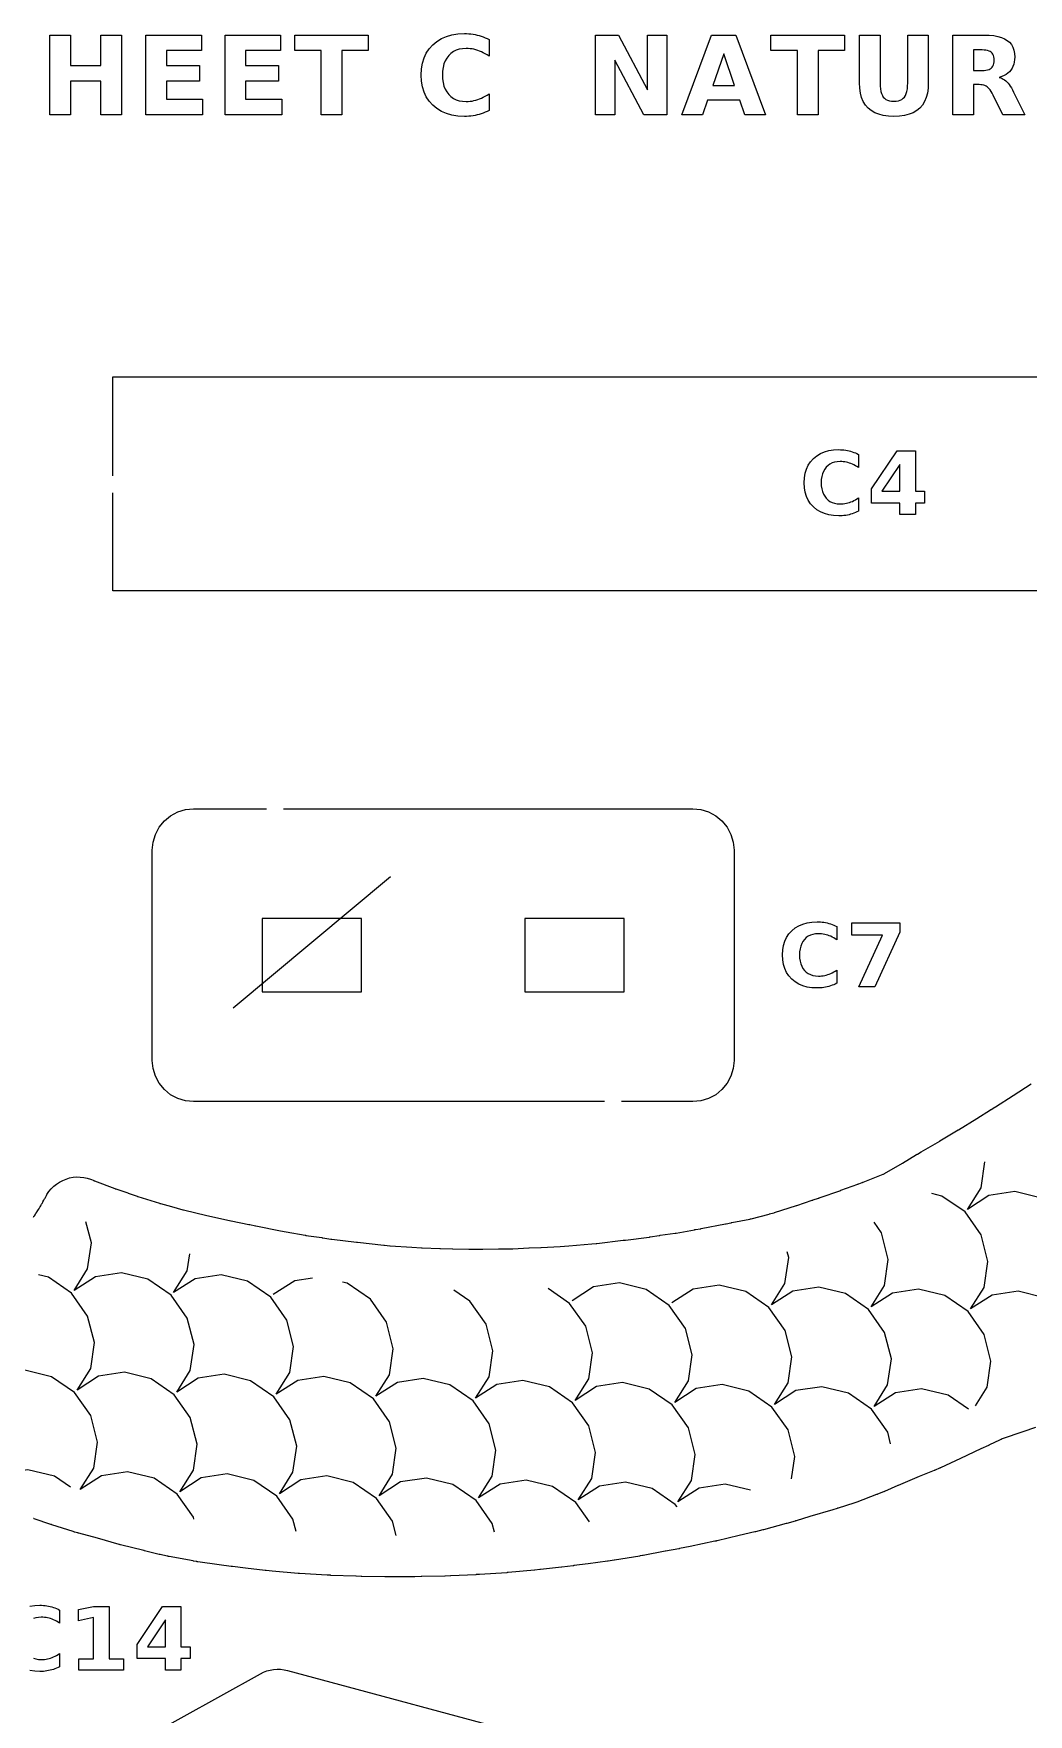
# Model space of a CAD drawing. Header units: millimetres. Extents: x 1 to 293, y 4 to 294.
# Drawn here: x 78.4 to 116.3, y 226.1 to 290.1 of the extents above; entities that cross this region are included whole.
import ezdxf

# ---------------------------------------------------------------- set-up
doc = ezdxf.new("R2010")
doc.units = ezdxf.units.MM
for name, color, linetype in [('CUT', 1, 'CONTINUOUS'), ('ENGRAVE', 5, 'CONTINUOUS'), ('SCORE', 7, 'CONTINUOUS')]:
    doc.layers.add(name, color=color, linetype=linetype)

msp = doc.modelspace()

# ---------------------------------------------------------------- linework, layer by layer
at = {"layer": 'CUT', "color": 1}
for points in [[(81.425, 273.252), (81.425, 277.027), (138.575, 277.027), (138.575, 273.402)], [(138.575, 272.752), (138.575, 268.877), (81.425, 268.877), (81.425, 272.602)], [(100.1368, 249.425), (84.4963, 249.425), (84.1927, 249.4549), (83.8971, 249.5446), (83.6248, 249.6901), (83.3861, 249.8861), (83.1901, 250.1248), (83.0446, 250.3971), (82.9549, 250.6927), (82.925, 250.9963), (82.925, 259.0037), (82.9549, 259.3073), (83.0446, 259.6029), (83.1901, 259.8752), (83.3861, 260.1139), (83.6248, 260.3099), (83.8971, 260.4554), (84.1927, 260.5451), (84.4963, 260.575), (87.2721, 260.575)], [(87.9221, 260.575), (103.5037, 260.575), (103.8073, 260.5451), (104.1029, 260.4554), (104.3752, 260.3099), (104.6139, 260.1139), (104.8099, 259.8752), (104.9554, 259.6029), (105.0451, 259.3073), (105.075, 259.0037), (105.075, 250.9963), (105.0451, 250.6927), (104.9554, 250.3971), (104.8099, 250.1248), (104.6139, 249.8861), (104.3752, 249.6901), (104.1029, 249.5446), (103.8073, 249.4549), (103.5037, 249.425), (100.7868, 249.425)], [(78.403, 245.032), (78.4128, 245.0463), (78.4228, 245.0605), (78.4296, 245.07), (78.4376, 245.0816), (78.4637, 245.1201), (78.4715, 245.1319), (78.4778, 245.1417), (78.4873, 245.1562), (78.4969, 245.1707), (78.5066, 245.1851), (78.5131, 245.1948), (78.521, 245.2065), (78.5548, 245.2588), (78.5623, 245.2704), (78.6035, 245.336), (78.6109, 245.3479), (78.6167, 245.3577), (78.6256, 245.3725), (78.6347, 245.3873), (78.6439, 245.4021), (78.6501, 245.4119), (78.6576, 245.424), (78.6815, 245.4638), (78.6886, 245.476), (78.6944, 245.4861), (78.703, 245.5012), (78.7118, 245.5162), (78.7207, 245.5311), (78.7267, 245.5411), (78.7339, 245.5533), (78.757, 245.5936), (78.7639, 245.6059), (78.7706, 245.6183), (78.7772, 245.6309), (78.7794, 245.6351), (78.7975, 245.6692), (78.8161, 245.7029), (78.8297, 245.727), (78.8458, 245.7551), (78.8516, 245.7654), (78.8584, 245.7778), (78.8694, 245.7988), (78.9019, 245.8569), (78.9192, 245.8859), (78.9937, 245.9984), (79.0802, 246.1044), (79.1768, 246.2012), (79.2826, 246.288), (79.3965, 246.3638), (79.5173, 246.428), (79.6439, 246.4798), (79.775, 246.5188), (79.9094, 246.5445), (80.0457, 246.5568), (80.1825, 246.5555), (80.3184, 246.5406), (80.4523, 246.5122), (80.5809, 246.4713), (80.6125, 246.4595), (80.6742, 246.4346), (80.6934, 246.4263), (80.7054, 246.4213), (80.7174, 246.4164), (80.7295, 246.4116), (81.5077, 246.1139), (81.5192, 246.1096), (81.5308, 246.1055), (81.5424, 246.1014), (81.9977, 245.9479), (82.0079, 245.9444), (82.3544, 245.8245), (82.3613, 245.8221), (82.3683, 245.8198), (82.3753, 245.8175), (83.2001, 245.5539), (83.2118, 245.5503), (83.2236, 245.5468), (83.2354, 245.5434), (83.659, 245.4265), (84.0906, 245.3105), (84.0979, 245.3085), (84.1051, 245.3067), (84.1125, 245.3049), (85.0018, 245.0892), (85.0088, 245.0876), (85.1756, 245.0491), (85.183, 245.0475), (85.921, 244.8872), (85.9319, 244.8849), (86.6055, 244.7515), (86.6154, 244.7495), (86.6253, 244.7474), (86.6353, 244.7453), (86.8586, 244.6975), (86.8696, 244.6952), (87.8083, 244.5123), (88.0278, 244.47), (88.7438, 244.3393), (88.7552, 244.3374), (88.7665, 244.3355), (88.7779, 244.3338), (89.3877, 244.2461), (89.3962, 244.2449), (89.4047, 244.2436), (89.4133, 244.2423), (89.7247, 244.1934), (89.7354, 244.1919), (89.746, 244.1904), (89.7567, 244.189), (90.6974, 244.0752), (90.7095, 244.0738), (90.7353, 244.0711), (90.7444, 244.0701), (91.7438, 243.9589), (91.7529, 243.9579), (91.762, 243.957), (91.7712, 243.9562), (91.9674, 243.9403), (91.9739, 243.9398), (91.9805, 243.9394), (91.987, 243.9389), (92.8014, 243.8904), (92.8137, 243.8896), (93.177, 243.8646), (93.1855, 243.8641), (93.194, 243.8636), (93.2026, 243.8632), (93.8734, 243.8357), (93.8798, 243.8355), (93.8861, 243.8353), (93.8925, 243.8351), (94.3576, 243.8257), (94.363, 243.8256), (94.9724, 243.8108), (94.9794, 243.8107), (94.9864, 243.8106), (94.9934, 243.8106), (95.5044, 243.8099), (95.515, 243.8099), (96.1119, 243.8193), (96.1153, 243.8194), (96.618, 243.826), (96.6278, 243.8262), (96.6375, 243.8265), (96.6473, 243.8268), (97.2635, 243.8546), (97.2746, 243.855), (97.7117, 243.8711), (97.7188, 243.8714), (97.726, 243.8717), (97.7332, 243.8721), (98.4503, 243.9153), (98.4595, 243.9159), (98.785, 243.9403), (99.6641, 244.0083), (99.8237, 244.0221), (99.8339, 244.0231), (99.8438, 244.0241), (99.854, 244.0252), (100.8492, 244.1454), (100.851, 244.1456), (100.9378, 244.156), (101.8429, 244.2691), (101.8538, 244.2706), (101.8647, 244.2722), (101.8756, 244.2738), (102.2228, 244.33), (102.2368, 244.3322), (102.2507, 244.3343), (102.2647, 244.3363), (102.828, 244.4152), (102.8404, 244.4171), (102.8529, 244.4191), (102.8653, 244.4213), (103.5633, 244.5486), (103.578, 244.5512), (103.5927, 244.5537), (103.6075, 244.5561), (103.7963, 244.5862), (103.8056, 244.5878), (103.8149, 244.5894), (103.8242, 244.5911), (104.7478, 244.7678), (104.7566, 244.7695), (104.7654, 244.7714), (104.7741, 244.7732), (104.9472, 244.8116), (104.9627, 244.815), (104.9782, 244.8182), (104.9938, 244.8214), (105.6768, 244.956), (105.6945, 244.9598), (105.7121, 244.9638), (105.7296, 244.9681), (106.4113, 245.1447), (106.4213, 245.1474), (106.5814, 245.1917), (106.5919, 245.1947), (106.6026, 245.1979), (106.6133, 245.2011), (107.4464, 245.4649), (107.4533, 245.4671), (107.4602, 245.4694), (107.467, 245.4717), (108.0489, 245.6712), (108.062, 245.6755), (108.075, 245.6799), (108.0881, 245.6841), (108.2925, 245.7495), (108.3008, 245.7523), (108.3092, 245.7551), (108.3175, 245.7579), (109.1337, 246.0452), (109.1434, 246.0487), (109.7837, 246.2861), (109.7959, 246.2906), (109.8081, 246.295), (109.8204, 246.2993), (109.9532, 246.3456), (109.9654, 246.35), (109.9775, 246.3546), (109.9896, 246.3592), (110.7466, 246.6598), (110.7591, 246.665), (110.7921, 246.6812), (110.804, 246.6878), (111.479, 247.0832), (111.4862, 247.0874), (112.0221, 247.4111), (112.0319, 247.4169), (112.0417, 247.4228), (112.0515, 247.4285), (112.19, 247.509), (112.9018, 247.9263), (112.9088, 247.9304), (113.6087, 248.3533), (113.614, 248.3565), (114.3093, 248.7862), (114.8331, 249.1124), (114.8413, 249.1175), (114.8495, 249.1225), (114.8578, 249.1275), (115.0036, 249.2155), (115.0099, 249.2193), (115.0162, 249.2232), (115.0225, 249.2272), (115.6963, 249.656), (116.3834, 250.1004)], [(116.5524, 237.0174), (116.0664, 236.8508), (115.279, 236.58), (115.2439, 236.5667), (115.2093, 236.5524), (115.1751, 236.5369), (114.8019, 236.3548), (114.7893, 236.3488), (114.7766, 236.3428), (114.764, 236.3368), (114.4675, 236.1998), (113.697, 235.8387), (113.6895, 235.8352), (112.934, 235.4869), (112.9198, 235.4805), (112.9056, 235.4741), (112.8914, 235.4679), (112.7257, 235.3961), (112.7137, 235.391), (112.7017, 235.3859), (112.6896, 235.3809), (112.12, 235.1472), (111.3192, 234.8112), (111.3116, 234.808), (110.7973, 234.584), (110.7837, 234.5782), (110.77, 234.5724), (110.7563, 234.5667), (110.5369, 234.4769), (110.5231, 234.4713), (110.5092, 234.4658), (110.4953, 234.4604), (109.7526, 234.1756), (109.7131, 234.1611), (109.6733, 234.1473), (109.6334, 234.1341), (109.0381, 233.9478), (109.0257, 233.944), (109.0132, 233.9402), (109.0008, 233.9365), (108.8319, 233.8873), (107.9552, 233.6248), (107.436, 233.4671), (107.4237, 233.4634), (107.4114, 233.4598), (107.399, 233.4563), (107.0842, 233.3672), (107.0768, 233.3652), (107.0694, 233.3631), (107.062, 233.3611), (106.1937, 233.1263), (106.1839, 233.1237), (106.1742, 233.1211), (106.1644, 233.1186), (105.8939, 233.0498), (105.8831, 233.0471), (105.8723, 233.0445), (105.8615, 233.0418), (105.2662, 232.9009), (105.2639, 232.9004), (104.4246, 232.7033), (104.4136, 232.7007), (104.4026, 232.6982), (104.3916, 232.6958), (104.3528, 232.6874), (104.3422, 232.6851), (103.4082, 232.4903), (103.4025, 232.4891), (103.0026, 232.4075), (102.9935, 232.4057), (102.9844, 232.4039), (102.9753, 232.4021), (102.4574, 232.3039), (102.452, 232.3029), (101.6195, 232.1486), (101.6105, 232.1469), (101.6015, 232.1453), (101.5925, 232.1438), (101.5019, 232.1282), (101.4949, 232.127), (101.4879, 232.1259), (101.4809, 232.1247), (100.5235, 231.9712), (100.5121, 231.9694), (100.2799, 231.9342), (100.2707, 231.9328), (100.262, 231.9316), (100.2532, 231.9303), (99.5218, 231.8296), (99.5154, 231.8287), (98.9777, 231.7573), (98.969, 231.7562), (98.9604, 231.7551), (98.9517, 231.754), (98.5135, 231.7016), (98.506, 231.7008), (97.7042, 231.6095), (97.6958, 231.6085), (97.6875, 231.6077), (97.6791, 231.6068), (97.4935, 231.588), (97.4823, 231.5869), (96.4756, 231.4936), (96.4573, 231.4921), (96.439, 231.4906), (96.4208, 231.4893), (95.3838, 231.4218), (95.3764, 231.4214), (95.3691, 231.4209), (95.3617, 231.4205), (95.2548, 231.4147), (95.2441, 231.4142), (94.2973, 231.3707), (94.2895, 231.3703), (94.2818, 231.37), (94.274, 231.3697), (94.0758, 231.3629), (94.0659, 231.3626), (93.1914, 231.3391), (93.183, 231.3389), (93.1746, 231.3387), (93.1662, 231.3386), (92.9213, 231.335), (92.9146, 231.335), (92.9079, 231.3349), (92.9012, 231.3348), (92.0613, 231.3312), (92.0522, 231.3312), (92.0431, 231.3312), (92.0341, 231.3313), (91.791, 231.3335), (91.7825, 231.3336), (90.9069, 231.3473), (90.8973, 231.3475), (90.8878, 231.3477), (90.8782, 231.348), (90.6835, 231.3538), (90.6754, 231.3541), (89.7273, 231.3883), (89.7172, 231.3887), (89.7073, 231.3891), (89.6973, 231.3896), (89.6013, 231.3945), (89.5885, 231.3952), (88.5365, 231.4591), (88.528, 231.4596), (88.5216, 231.4601), (88.504, 231.4614), (88.4923, 231.4623), (88.4787, 231.4635), (87.494, 231.5527), (87.4905, 231.5531), (87.2657, 231.5741), (87.2518, 231.5754), (87.2381, 231.5768), (87.2243, 231.5783), (86.4749, 231.664), (86.473, 231.6642), (85.9808, 231.7212), (85.9648, 231.7232), (85.9489, 231.7252), (85.933, 231.7273), (85.472, 231.792), (84.6667, 231.9051), (84.642, 231.9088), (84.6174, 231.9127), (84.5928, 231.9169), (84.4938, 231.9346), (84.485, 231.9362), (83.5661, 232.1068), (83.5438, 232.1111), (83.5216, 232.1156), (83.4995, 232.1203), (83.231, 232.1797), (83.2185, 232.1825), (83.2061, 232.1854), (83.1936, 232.1883), (82.626, 232.3252), (82.6191, 232.3268), (82.6122, 232.3285), (82.6054, 232.3302), (81.7215, 232.5532), (81.7094, 232.5564), (81.6856, 232.5626), (81.6661, 232.5679), (80.8369, 232.7988), (80.1347, 232.9902), (80.1221, 232.9937), (80.1096, 232.9972), (80.0971, 233.0008), (79.9678, 233.0388), (79.9521, 233.0435), (79.9364, 233.0483), (79.9207, 233.0533), (79.1068, 233.3141), (79.0943, 233.3182), (79.0818, 233.3223), (79.0693, 233.3265), (78.4333, 233.5443), (78.421, 233.5486), (78.4087, 233.5529)], [(82.5136, 225.1202), (87.0468, 227.6418), (87.1639, 227.6998), (87.2877, 227.7468), (87.4155, 227.7817), (87.5461, 227.8042), (87.6782, 227.814), (87.8107, 227.811), (87.9422, 227.7953), (88.0699, 227.7674), (97.7775, 225.1493)]]:
    msp.add_lwpolyline(points, dxfattribs=at)
for points in [[(87.105, 253.605), (90.895, 253.605), (90.895, 256.395), (87.105, 256.395), (87.105, 253.605)], [(97.105, 253.605), (100.895, 253.605), (100.895, 256.395), (97.105, 256.395), (97.105, 253.605)]]:
    msp.add_lwpolyline(points, close=True, dxfattribs=at)
at = {"layer": 'ENGRAVE', "color": 5}
for points in [[(81.7524, 290.0375), (81.7524, 287), (80.9691, 287), (80.9691, 288.2878), (79.8135, 288.2878), (79.8135, 287), (79.0302, 287), (79.0302, 290.0375), (79.8135, 290.0375), (79.8135, 288.8799), (80.9691, 288.8799), (80.9691, 290.0375), (81.7524, 290.0375)], [(84.7185, 288.2878), (83.4673, 288.2878), (83.4673, 287.592), (84.8426, 287.592), (84.8426, 287), (82.684, 287), (82.684, 290.0375), (84.7979, 290.0375), (84.7979, 289.4455), (83.4673, 289.4455), (83.4673, 288.8799), (84.7185, 288.8799), (84.7185, 288.2878)], [(87.7314, 288.2878), (86.4802, 288.2878), (86.4802, 287.592), (87.8556, 287.592), (87.8556, 287), (85.6969, 287), (85.6969, 290.0375), (87.8108, 290.0375), (87.8108, 289.4455), (86.4802, 289.4455), (86.4802, 288.8799), (87.7314, 288.8799), (87.7314, 288.2878)], [(89.3569, 289.4455), (88.3477, 289.4455), (88.3477, 290.0375), (91.1472, 290.0375), (91.1472, 289.4455), (90.1401, 289.4455), (90.1401, 287), (89.3569, 287), (89.3569, 289.4455)], [(95.3727, 287.0185), (95.2952, 286.998), (95.2167, 286.9806), (95.137, 286.9663), (95.0562, 286.9552), (94.9742, 286.9473), (94.8912, 286.9426), (94.807, 286.941), (94.5628, 286.9528), (94.3361, 286.9881), (94.1269, 287.047), (93.9353, 287.1295), (93.7612, 287.2356), (93.6046, 287.3652), (93.4691, 287.515), (93.3582, 287.6816), (93.2719, 287.8649), (93.2103, 288.0651), (93.1734, 288.282), (93.1611, 288.5157), (93.1734, 288.75), (93.2103, 288.9675), (93.2719, 289.168), (93.3582, 289.3517), (93.4691, 289.5184), (93.6046, 289.6683), (93.7612, 289.7979), (93.9353, 289.9039), (94.1269, 289.9864), (94.3361, 290.0453), (94.5628, 290.0807), (94.807, 290.0924), (94.8912, 290.0909), (94.9742, 290.0861), (95.0562, 290.0782), (95.137, 290.0671), (95.2167, 290.0529), (95.2952, 290.0355), (95.3727, 290.015), (95.4492, 289.9914), (95.5246, 289.9648), (95.5991, 289.9351), (95.6725, 289.9024), (95.7449, 289.8666), (95.7449, 289.238), (95.6725, 289.2853), (95.6004, 289.3282), (95.5287, 289.3666), (95.4573, 289.4007), (95.3863, 289.4304), (95.3156, 289.4556), (95.2444, 289.4768), (95.172, 289.4941), (95.0984, 289.5075), (95.0235, 289.5171), (94.9474, 289.5229), (94.87, 289.5248), (94.7353, 289.5174), (94.6105, 289.495), (94.4957, 289.4577), (94.3908, 289.4055), (94.2959, 289.3383), (94.2109, 289.2563), (94.1375, 289.1611), (94.0775, 289.0546), (94.0308, 288.9368), (93.9975, 288.8078), (93.9775, 288.6674), (93.9708, 288.5157), (93.9775, 288.3646), (93.9975, 288.2248), (94.0308, 288.0961), (94.0775, 287.9786), (94.1375, 287.8723), (94.2109, 287.7772), (94.2959, 287.6951), (94.3908, 287.628), (94.4957, 287.5758), (94.6105, 287.5385), (94.7353, 287.5161), (94.87, 287.5086), (94.9474, 287.5105), (95.0235, 287.5163), (95.0984, 287.5259), (95.172, 287.5394), (95.2444, 287.5567), (95.3156, 287.5778), (95.3863, 287.6031), (95.4573, 287.6327), (95.5287, 287.6668), (95.6004, 287.7053), (95.6725, 287.7482), (95.7449, 287.7955), (95.7449, 287.1668), (95.6725, 287.1311), (95.5991, 287.0983), (95.5246, 287.0687), (95.4492, 287.042), (95.3727, 287.0185)], [(102.5173, 287), (101.6424, 287), (100.5377, 289.0833), (100.5377, 287), (99.7951, 287), (99.7951, 290.0375), (100.6699, 290.0375), (101.7747, 287.9542), (101.7747, 290.0375), (102.5173, 290.0375), (102.5173, 287)], [(106.2708, 287), (105.4834, 287), (105.2922, 287.5534), (104.0674, 287.5534), (103.8741, 287), (103.0868, 287), (104.2118, 290.0375), (105.1457, 290.0375), (106.2708, 287)], [(107.4872, 287), (107.4872, 289.4455), (106.4781, 289.4455), (106.4781, 290.0375), (109.2776, 290.0375), (109.2776, 289.4455), (108.2705, 289.4455), (108.2705, 287), (107.4872, 287)], [(110.6632, 287.8939), (110.6871, 287.8102), (110.7179, 287.7384), (110.7555, 287.6785), (110.8008, 287.6291), (110.8548, 287.5887), (110.9175, 287.5572), (110.9888, 287.5347), (111.0687, 287.5213), (111.1573, 287.5168), (111.2465, 287.5213), (111.327, 287.5347), (111.3987, 287.5572), (111.4616, 287.5887), (111.5157, 287.6291), (111.5612, 287.6785), (111.5988, 287.7384), (111.6295, 287.8102), (111.6535, 287.8939), (111.6706, 287.9896), (111.6808, 288.0971), (111.6842, 288.2166), (111.6842, 290.0375), (112.4675, 290.0375), (112.4675, 288.2166), (112.4585, 288.0108), (112.4316, 287.8233), (112.3867, 287.6541), (112.3238, 287.5032), (112.2429, 287.3706), (112.144, 287.2563), (112.0268, 287.16), (111.8906, 287.0812), (111.7356, 287.0198), (111.5617, 286.976), (111.369, 286.9498), (111.1573, 286.941), (110.9463, 286.9498), (110.754, 286.976), (110.5805, 287.0198), (110.4258, 287.0812), (110.2898, 287.16), (110.1726, 287.2563), (110.0738, 287.3706), (109.9929, 287.5032), (109.93, 287.6541), (109.8851, 287.8233), (109.8581, 288.0108), (109.8491, 288.2166), (109.8491, 290.0375), (110.6324, 290.0375), (110.6324, 288.2166), (110.6358, 288.0971), (110.6461, 287.9896), (110.6632, 287.8939)], [(115.1155, 289.9872), (115.2533, 289.948), (115.3732, 289.8976), (115.4754, 289.8361), (115.5609, 289.7625), (115.6308, 289.6758), (115.6852, 289.5762), (115.724, 289.4636), (115.7474, 289.3379), (115.7551, 289.1993), (115.7511, 289.1019), (115.739, 289.0105), (115.7188, 288.9252), (115.6905, 288.8457), (115.6541, 288.7723), (115.6097, 288.7049), (115.5571, 288.6433), (115.4963, 288.5874), (115.4273, 288.5371), (115.3501, 288.4924), (115.2648, 288.4534), (115.1712, 288.4201), (115.2239, 288.4053), (115.2746, 288.3854), (115.3236, 288.3603), (115.3706, 288.3301), (115.4158, 288.2948), (115.4591, 288.2543), (115.5016, 288.2075), (115.5442, 288.1533), (115.587, 288.0918), (115.63, 288.0228), (115.6732, 287.9464), (115.7165, 287.8626), (116.1417, 287), (115.3075, 287), (114.9373, 287.7548), (114.8999, 287.8267), (114.8623, 287.8907), (114.8246, 287.9466), (114.7867, 287.9944), (114.7486, 288.0343), (114.7104, 288.0661), (114.67, 288.0916), (114.6253, 288.1124), (114.5764, 288.1286), (114.5232, 288.1402), (114.4658, 288.1472), (114.4042, 288.1495), (114.1825, 288.1495), (114.1825, 287), (113.3992, 287), (113.3992, 290.0375), (114.5955, 290.0375), (114.7866, 290.0319), (114.96, 290.0151), (115.1155, 289.9872)], [(104.2627, 288.1169), (105.0948, 288.1169), (104.6798, 289.3254), (104.2627, 288.1169)], [(114.8977, 288.816), (114.9244, 288.8564), (114.9451, 288.9033), (114.96, 288.9567), (114.9689, 289.0168), (114.9718, 289.0833), (114.9689, 289.1492), (114.96, 289.2086), (114.9451, 289.2614), (114.9244, 289.3076), (114.8977, 289.3473), (114.865, 289.3804), (114.8256, 289.4077), (114.7783, 289.4301), (114.7234, 289.4475), (114.6607, 289.4599), (114.5902, 289.4674), (114.512, 289.4699), (114.1825, 289.4699), (114.1825, 288.6907), (114.512, 288.6907), (114.5902, 288.6932), (114.6607, 288.7008), (114.7234, 288.7136), (114.7783, 288.7314), (114.8256, 288.7543), (114.865, 288.7822), (114.8977, 288.816)], [(109.7507, 271.8818), (109.6919, 271.8557), (109.6324, 271.8319), (109.572, 271.8106), (109.5109, 271.7918), (109.4489, 271.7754), (109.386, 271.7614), (109.3223, 271.7501), (109.2576, 271.7412), (109.1921, 271.7349), (109.1256, 271.7311), (109.0583, 271.7298), (108.8629, 271.7392), (108.6816, 271.7675), (108.5142, 271.8146), (108.3609, 271.8806), (108.2216, 271.9655), (108.0964, 272.0692), (107.9879, 272.189), (107.8992, 272.3222), (107.8302, 272.4689), (107.781, 272.629), (107.7514, 272.8026), (107.7415, 272.9896), (107.7514, 273.177), (107.781, 273.351), (107.8302, 273.5114), (107.8992, 273.6583), (107.9879, 273.7917), (108.0964, 273.9116), (108.2216, 274.0153), (108.3609, 274.1001), (108.5142, 274.1661), (108.6816, 274.2132), (108.8629, 274.2415), (109.0583, 274.251), (109.1256, 274.2497), (109.1921, 274.2459), (109.2576, 274.2396), (109.3223, 274.2307), (109.386, 274.2193), (109.4489, 274.2054), (109.5109, 274.189), (109.572, 274.1701), (109.6324, 274.1488), (109.6919, 274.1251), (109.7507, 274.0989), (109.8086, 274.0703), (109.8086, 273.5674), (109.7507, 273.6052), (109.693, 273.6395), (109.6357, 273.6703), (109.5786, 273.6976), (109.5217, 273.7213), (109.4652, 273.7415), (109.4082, 273.7584), (109.3503, 273.7723), (109.2914, 273.783), (109.2315, 273.7907), (109.1706, 273.7953), (109.1087, 273.7969), (109.0009, 273.7909), (108.9011, 273.773), (108.8092, 273.7431), (108.7253, 273.7014), (108.6494, 273.6477), (108.5814, 273.582), (108.5227, 273.5059), (108.4747, 273.4207), (108.4373, 273.3265), (108.4107, 273.2232), (108.3947, 273.1109), (108.3893, 272.9896), (108.3947, 272.8687), (108.4107, 272.7568), (108.4373, 272.6539), (108.4747, 272.5599), (108.5227, 272.4748), (108.5814, 272.3987), (108.6494, 272.3331), (108.7253, 272.2794), (108.8092, 272.2376), (108.9011, 272.2078), (109.0009, 272.1899), (109.1087, 272.1839), (109.1706, 272.1854), (109.2315, 272.19), (109.2914, 272.1977), (109.3503, 272.2085), (109.4082, 272.2223), (109.4652, 272.2392), (109.5217, 272.2594), (109.5786, 272.2832), (109.6357, 272.3104), (109.693, 272.3412), (109.7507, 272.3755), (109.8086, 272.4134), (109.8086, 271.9105), (109.7507, 271.8818)], [(111.9748, 272.6738), (112.3215, 272.6738), (112.3215, 272.2197), (111.9748, 272.2197), (111.9748, 271.777), (111.3824, 271.777), (111.3824, 272.2197), (110.3049, 272.2197), (110.3049, 272.7568), (111.2782, 274.207), (111.9748, 274.207), (111.9748, 272.6738)], [(111.3824, 272.6738), (111.3824, 273.6911), (110.6955, 272.6738), (111.3824, 272.6738)], [(108.9252, 253.9048), (108.8664, 253.8787), (108.8069, 253.8549), (108.7465, 253.8336), (108.6854, 253.8148), (108.6234, 253.7984), (108.5605, 253.7844), (108.4968, 253.7731), (108.4321, 253.7642), (108.3666, 253.7579), (108.3001, 253.7541), (108.2327, 253.7528), (108.0374, 253.7622), (107.856, 253.7905), (107.6887, 253.8376), (107.5354, 253.9036), (107.3961, 253.9885), (107.2708, 254.0922), (107.1624, 254.212), (107.0737, 254.3452), (107.0047, 254.4919), (106.9554, 254.6521), (106.9259, 254.8256), (106.916, 255.0126), (106.9259, 255.2), (106.9554, 255.374), (107.0047, 255.5344), (107.0737, 255.6813), (107.1624, 255.8147), (107.2708, 255.9346), (107.3961, 256.0383), (107.5354, 256.1231), (107.6887, 256.1891), (107.856, 256.2363), (108.0374, 256.2645), (108.2327, 256.274), (108.3001, 256.2727), (108.3666, 256.2689), (108.4321, 256.2626), (108.4968, 256.2537), (108.5605, 256.2423), (108.6234, 256.2284), (108.6854, 256.212), (108.7465, 256.1931), (108.8069, 256.1718), (108.8664, 256.1481), (108.9252, 256.1219), (108.9831, 256.0933), (108.9831, 255.5904), (108.9252, 255.6282), (108.8675, 255.6625), (108.8101, 255.6933), (108.753, 255.7206), (108.6962, 255.7443), (108.6396, 255.7645), (108.5827, 255.7814), (108.5248, 255.7953), (108.4659, 255.806), (108.406, 255.8137), (108.3451, 255.8183), (108.2832, 255.8199), (108.1754, 255.8139), (108.0756, 255.796), (107.9837, 255.7661), (107.8998, 255.7244), (107.8239, 255.6707), (107.7559, 255.605), (107.6972, 255.5289), (107.6492, 255.4437), (107.6118, 255.3495), (107.5851, 255.2462), (107.5691, 255.1339), (107.5638, 255.0126), (107.5691, 254.8917), (107.5851, 254.7798), (107.6118, 254.6769), (107.6492, 254.5829), (107.6972, 254.4978), (107.7559, 254.4217), (107.8239, 254.3561), (107.8998, 254.3024), (107.9837, 254.2606), (108.0756, 254.2308), (108.1754, 254.2129), (108.2832, 254.2069), (108.3451, 254.2084), (108.406, 254.213), (108.4659, 254.2207), (108.5248, 254.2315), (108.5827, 254.2453), (108.6396, 254.2622), (108.6962, 254.2824), (108.753, 254.3062), (108.8101, 254.3334), (108.8675, 254.3642), (108.9252, 254.3986), (108.9831, 254.4364), (108.9831, 253.9335), (108.9252, 253.9048)], [(111.3837, 256.23), (111.3837, 255.8768), (110.4364, 253.8), (109.826, 253.8), (110.7229, 255.7694), (109.5526, 255.7694), (109.5526, 256.23), (111.3837, 256.23)], [(80.6899, 229.7791), (80.1219, 229.6619), (80.1219, 230.0883), (80.6867, 230.2055), (81.2824, 230.2055), (81.2824, 228.2085), (81.8358, 228.2085), (81.8358, 227.7755), (80.1365, 227.7755), (80.1365, 228.2085), (80.6899, 228.2085), (80.6899, 229.7791)], [(84.3649, 228.6723), (84.3649, 228.2182), (84.0182, 228.2182), (84.0182, 227.7755), (83.4258, 227.7755), (83.4258, 228.2182), (82.3483, 228.2182), (82.3483, 228.7553), (83.3216, 230.2055), (84.0182, 230.2055), (84.0182, 228.6723), (84.3649, 228.6723)], [(83.4258, 229.6896), (82.739, 228.6723), (83.4258, 228.6723), (83.4258, 229.6896)]]:
    msp.add_lwpolyline(points, close=True, dxfattribs=at)
for points in [[(78.2723, 230.2118), (78.4537, 230.24), (78.649, 230.2495), (78.7164, 230.2482), (78.7829, 230.2444), (78.8484, 230.2381), (78.9131, 230.2292), (78.9768, 230.2178), (79.0397, 230.2039), (79.1017, 230.1875), (79.1628, 230.1686), (79.2232, 230.1473), (79.2827, 230.1236), (79.3415, 230.0974), (79.3994, 230.0688), (79.3994, 229.5659), (79.3415, 229.6037), (79.2838, 229.638), (79.2264, 229.6688), (79.1693, 229.6961), (79.1125, 229.7198), (79.0559, 229.74), (78.999, 229.7569), (78.9411, 229.7708), (78.8822, 229.7815), (78.8223, 229.7892), (78.7614, 229.7938), (78.6995, 229.7954), (78.5917, 229.7894), (78.4919, 229.7715), (78.4, 229.7417)], [(78.4, 228.2361), (78.4919, 228.2063), (78.5917, 228.1884), (78.6995, 228.1824), (78.7614, 228.184), (78.8223, 228.1886), (78.8822, 228.1962), (78.9411, 228.207), (78.999, 228.2208), (79.0559, 228.2378), (79.1125, 228.258), (79.1693, 228.2817), (79.2264, 228.309), (79.2838, 228.3398), (79.3415, 228.3741), (79.3994, 228.4119), (79.3994, 227.909), (79.3415, 227.8804), (79.3415, 227.8804), (79.2827, 227.8542), (79.2232, 227.8304), (79.1628, 227.8092), (79.1017, 227.7903), (79.0397, 227.7739), (78.9768, 227.76), (78.9131, 227.7486), (78.8484, 227.7397), (78.7829, 227.7334), (78.7164, 227.7296), (78.649, 227.7283), (78.4537, 227.7377), (78.2723, 227.766)]]:
    msp.add_lwpolyline(points, dxfattribs=at)
at = {"layer": 'SCORE', "color": 7}
for points in [[(86, 253), (92, 258)], [(113.9629, 245.3216), (114.4805, 246.1419), (114.6212, 247.1275)], [(114.0791, 241.5302), (114.5967, 242.3506), (114.738, 243.3406), (114.4815, 244.3496), (113.8662, 245.2239), (112.9858, 245.8304), (112.605, 245.9232)], [(117.8714, 241.4519), (118.389, 242.2723), (118.5303, 243.2623), (118.2738, 244.2713), (117.6585, 245.1456), (116.7781, 245.7521), (115.7666, 245.9985), (114.778, 245.8474), (113.9629, 245.3216)], [(79.9484, 242.2349), (80.466, 243.0553), (80.6073, 244.0453), (80.4026, 244.8504)], [(110.2868, 241.6085), (110.8044, 242.4289), (110.9457, 243.4189), (110.6892, 244.4279), (110.403, 244.8345)], [(83.7407, 242.1566), (84.2583, 242.977), (84.351, 243.6264)], [(106.4945, 241.6868), (107.0121, 242.5072), (107.1534, 243.4972), (107.1009, 243.7035)], [(80.0645, 238.4436), (80.5822, 239.2639), (80.7235, 240.254), (80.4669, 241.2629), (79.8516, 242.1372), (78.9712, 242.7438), (78.5998, 242.8343)], [(83.8568, 238.3653), (84.3745, 239.1856), (84.5158, 240.1757), (84.2592, 241.1846), (83.6439, 242.0589), (82.7635, 242.6655), (81.7521, 242.9119), (80.7635, 242.7607), (79.9484, 242.2349)], [(87.6491, 238.287), (88.1668, 239.1073), (88.3081, 240.0974), (88.0515, 241.1063), (87.4362, 241.9806), (86.5558, 242.5872), (85.5444, 242.8336), (84.5558, 242.6824), (83.7407, 242.1566)], [(89.0231, 242.7074), (88.3481, 242.6041), (87.533, 242.0783)], [(91.4414, 238.2087), (91.9591, 239.0291), (92.1004, 240.0191), (91.8438, 241.028), (91.2285, 241.9023), (90.3481, 242.5089), (90.1682, 242.5527)], [(95.2337, 238.1304), (95.7513, 238.9508), (95.8927, 239.9408), (95.6361, 240.9497), (95.0208, 241.824), (94.4038, 242.2492)], [(99.026, 238.0521), (99.5436, 238.8725), (99.685, 239.8625), (99.4284, 240.8714), (98.8131, 241.7457), (97.9941, 242.31)], [(102.8183, 237.9738), (103.3359, 238.7942), (103.4773, 239.7842), (103.2207, 240.7931), (102.6054, 241.6674), (101.725, 242.274), (100.7136, 242.5204), (99.725, 242.3692), (98.9099, 241.8434)], [(106.6106, 237.8955), (107.1282, 238.7159), (107.2695, 239.7059), (107.013, 240.7148), (106.3977, 241.5891), (105.5173, 242.1957), (104.5059, 242.4421), (103.5173, 242.2909), (102.7022, 241.7651)], [(110.4029, 237.8172), (110.9205, 238.6376), (111.0618, 239.6276), (110.8053, 240.6365), (110.19, 241.5108), (109.3096, 242.1174), (108.2982, 242.3638), (107.3096, 242.2126), (106.4945, 241.6868)], [(114.2612, 237.8435), (114.7128, 238.5593), (114.8541, 239.5493), (114.5976, 240.5582), (113.9823, 241.4325), (113.1019, 242.0391), (112.0905, 242.2855), (111.1019, 242.1343), (110.2868, 241.6085)], [(118.6376, 239.5056), (118.3899, 240.4799), (117.7746, 241.3542), (116.8942, 241.9608), (115.8828, 242.2072), (114.8942, 242.056), (114.0791, 241.5302)], [(80.1807, 234.6523), (80.6983, 235.4726), (80.8396, 236.4626), (80.5831, 237.4716), (79.9678, 238.3459), (79.0874, 238.9524), (78.0759, 239.1989), (77.0874, 239.0477), (76.2722, 238.5219)], [(83.973, 234.574), (84.4906, 235.3943), (84.6319, 236.3843), (84.3754, 237.3933), (83.7601, 238.2676), (82.8797, 238.8741), (81.8682, 239.1206), (80.8797, 238.9694), (80.0645, 238.4436)], [(87.7653, 234.4957), (88.2829, 235.316), (88.4242, 236.306), (88.1677, 237.315), (87.5524, 238.1893), (86.672, 238.7958), (85.6605, 239.0423), (84.672, 238.8911), (83.8568, 238.3653)], [(91.5576, 234.4174), (92.0752, 235.2377), (92.2165, 236.2277), (91.96, 237.2367), (91.3447, 238.111), (90.4643, 238.7175), (89.4528, 238.964), (88.4643, 238.8128), (87.6491, 238.287)], [(95.3499, 234.3391), (95.8675, 235.1594), (96.0088, 236.1494), (95.7523, 237.1584), (95.137, 238.0327), (94.2566, 238.6392), (93.2451, 238.8857), (92.2566, 238.7345), (91.4414, 238.2087)], [(99.1422, 234.2608), (99.6598, 235.0811), (99.8011, 236.0711), (99.5446, 237.0801), (98.9293, 237.9544), (98.0489, 238.5609), (97.0374, 238.8074), (96.0489, 238.6562), (95.2337, 238.1304)], [(102.9345, 234.1825), (103.4521, 235.0028), (103.5934, 235.9928), (103.3369, 237.0018), (102.7216, 237.8761), (101.8412, 238.4826), (100.8297, 238.7291), (99.8412, 238.5779), (99.026, 238.0521)], [(107.2639, 235.0609), (107.3857, 235.9145), (107.1292, 236.9235), (106.5139, 237.7978), (105.6335, 238.4043), (104.622, 238.6508), (103.6335, 238.4996), (102.8183, 237.9738)], [(111.0347, 236.3999), (110.9215, 236.8452), (110.3062, 237.7195), (109.4258, 238.326), (108.4143, 238.5725), (107.4258, 238.4213), (106.6106, 237.8955)], [(113.9915, 237.7149), (113.2181, 238.2477), (112.2066, 238.4942), (111.2181, 238.343), (110.4029, 237.8172)], [(79.8117, 234.7421), (79.2035, 235.1611), (78.1921, 235.4075), (78.016, 235.3806)], [(84.5089, 233.5337), (84.4915, 233.602), (83.8762, 234.4763), (82.9958, 235.0828), (81.9844, 235.3292), (80.9958, 235.1781), (80.1807, 234.6523)], [(88.4038, 233.0517), (88.2838, 233.5237), (87.6685, 234.398), (86.7881, 235.0045), (85.7767, 235.2509), (84.7881, 235.0998), (83.973, 234.574)], [(92.2131, 232.9069), (92.0761, 233.4454), (91.4608, 234.3197), (90.5804, 234.9262), (89.569, 235.1726), (88.5804, 235.0215), (87.7653, 234.4957)], [(95.9523, 233.0372), (95.8684, 233.3671), (95.2531, 234.2414), (94.3727, 234.8479), (93.3613, 235.0943), (92.3727, 234.9432), (91.5576, 234.4174)], [(99.5646, 233.4254), (99.0454, 234.1631), (98.165, 234.7696), (97.1536, 235.016), (96.165, 234.8649), (95.3499, 234.3391)], [(102.9014, 233.9943), (102.8377, 234.0848), (101.9573, 234.6913), (100.9459, 234.9378), (99.9573, 234.7866), (99.1422, 234.2608)], [(105.699, 234.6254), (104.7382, 234.8595), (103.7496, 234.7083), (102.9345, 234.1825)]]:
    msp.add_lwpolyline(points, dxfattribs=at)

doc.saveas('drawing.dxf')
